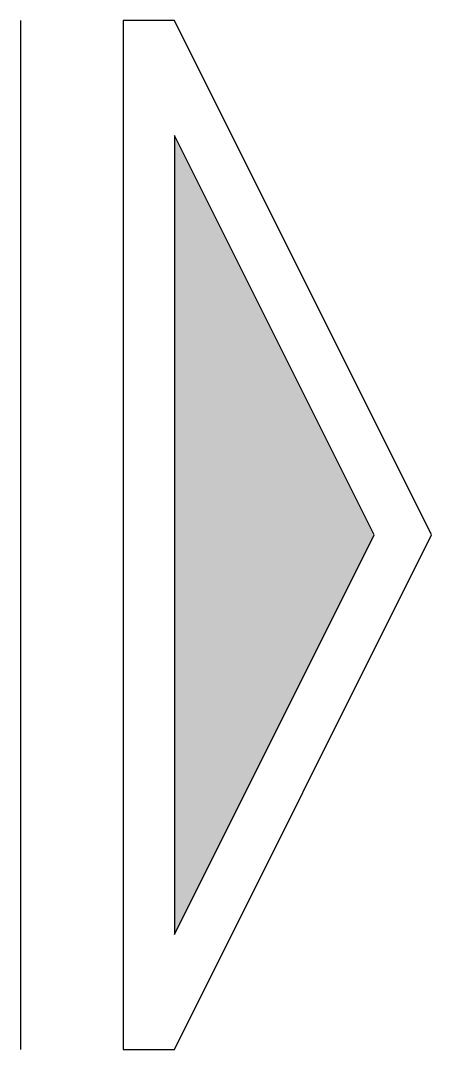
# Model space of a CAD drawing. Header units: millimetres. Extents: x 80.393 to 80.633, y 182.991 to 183.591.
import ezdxf

# ---------------------------------------------------------------- set-up
doc = ezdxf.new("R2010")
doc.units = ezdxf.units.MM
doc.layers.add('021', color=1, linetype='Continuous')
doc.layers.add('05', color=5, linetype='Continuous')

msp = doc.modelspace()

# ---------------------------------------------------------------- hatches: boundary and pattern name
at = {"layer": '021'}
msp.add_hatch(color=256, dxfattribs=at).paths.add_polyline_path([(80.59995, 183.29142), (80.48349, 183.52433), (80.48349, 183.0585)])

# ---------------------------------------------------------------- linework, layer by layer
for p, q in [((80.59995, 183.29142), (80.48349, 183.52433)), ((80.48349, 183.52433), (80.48349, 183.0585)), ((80.48349, 183.0585), (80.59995, 183.29142))]:
    msp.add_line(p, q, dxfattribs=at)
at = {"layer": '05'}
for p, q in [((80.39349, 183.59142), (80.39349, 182.99142)), ((80.45349, 183.59142), (80.45349, 182.99142)), ((80.48349, 183.59142), (80.45349, 183.59142)), ((80.63349, 183.29142), (80.48349, 183.59142)), ((80.48349, 182.99142), (80.63349, 183.29142)), ((80.45349, 182.99142), (80.48349, 182.99142))]:
    msp.add_line(p, q, dxfattribs=at)

doc.saveas('drawing.dxf')
